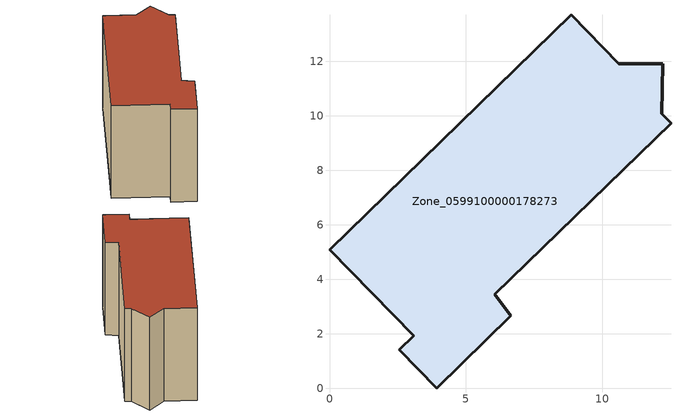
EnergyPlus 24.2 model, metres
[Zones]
Zone_0599100000178273
 floor ground (C_G): 6.65,2.65 3.93,0 2.56,1.41 3.09,1.93 0,5.08 8.87,13.7 10.62,11.91 12.22,11.9 12.2,10.07 12.53,9.72 6.06,3.44 z0
 wall outside (C_F): 3.93,0 6.65,2.65 6.06,3.44 12.53,9.72 12.2,10.07 12.22,11.9 10.62,11.91 8.87,13.7 0,5.08 3.09,1.93 2.56,1.41 3.93,0 z0:8.25
 roof outside (C_R): 12.22,11.9 10.62,11.91 8.87,13.7 0,5.08 3.09,1.93 2.56,1.41 3.93,0 6.65,2.65 6.06,3.44 12.53,9.72 12.2,10.07 z8.25
[BUILDING]
Pand.0599100000178273: North Axis=0; Terrain=City; Loads Convergence Tolerance Value=0.04; Temperature Convergence Tolerance Value=0.4; Solar Distribution=FullExterior; Maximum Number of Warmup Days=25; Minimum Number of Warmup Days=1
[Site:Location]
Rotterdam.The.Hague.AP_ZH_NLD Design_Conditions: Latitude=51.96; Longitude=4.45; Time Zone=1; Elevation=-4.5
[SITE:GROUNDTEMPERATURE:BUILDINGSURFACE]
18, 18, 18, 18, 18, 18, 18, 18, 18, 18, 18, 18
[MATERIAL] Thermal Absorptance=0.9; Solar Absorptance=0.7; Visible Absorptance=0.7
Name | Roughness | Thickness | Conductivity | Density | Specific Heat
G.TI.1975-1991 | MediumSmooth | 0.15 | 0.288461 | 540 | 1210
F.TI.1975-1991 | Rough | 0.3 | 0.230769 | 1920 | 840
R.TI.1975-1991 | MediumRough | 0.2 | 0.153846 | 1500 | 1000
[CONSTRUCTION]
C_G: G.TI.1975-1991
C_F: F.TI.1975-1991
C_R: R.TI.1975-1991
[ZONE]
Zone_0599100000178273: Type=1; Multiplier=1; Ceiling Height=Autocalculate; Volume=Autocalculate; Floor Area=autocalculate; Part of Total Floor Area=Yes
[ZONEINFILTRATION:DESIGNFLOWRATE]
Infil_Zone_0599100000178273: Zone or ZoneList or Space or SpaceList=Zone_0599100000178273; Schedule=AlwaysOn; Design Flow Rate Calculation Method=Flow/Area; Flow Rate per Floor Area=0.003; Constant Term Coefficient=1; Temperature Term Coefficient=0; Velocity Term Coefficient=0; Velocity Squared Term Coefficient=0
[HVACTEMPLATE:ZONE:IDEALLOADSAIRSYSTEM]
Zone_0599100000178273: Maximum Heating Supply Air Temperature=50; Minimum Cooling Supply Air Temperature=13; Maximum Heating Supply Air Humidity Ratio=0.0156; Minimum Cooling Supply Air Humidity Ratio=0.0077; Heating Limit=NoLimit; Cooling Limit=NoLimit; Dehumidification Control Type=ConstantSensibleHeatRatio; Cooling Sensible Heat Ratio=0.7; Dehumidification Setpoint=60; Humidification Control Type=None; Humidification Setpoint=30; Outdoor Air Method=None; Outdoor Air Flow Rate per Person=0.00944; Outdoor Air Flow Rate per Zone Floor Area=0; Outdoor Air Flow Rate per Zone=0; Demand Controlled Ventilation Type=None; Outdoor Air Economizer Type=NoEconomizer; Heat Recovery Type=None; Sensible Heat Recovery Effectiveness=0.7; Latent Heat Recovery Effectiveness=0.65
[ZONECONTROL:THERMOSTAT]
ThermostatControl_Zone_0599100000178273: Zone or ZoneList=Zone_0599100000178273; Control Type Schedule=DualSetpointControlType; Control 1=Thermostat_Zone_0599100000178273; Temperature Difference Between Cutout And Setpoint=0
[THERMOSTATSETPOINT:DUALSETPOINT]
Thermostat_Zone_0599100000178273: Heating Setpoint Temperature Schedule=HeatingSetpoint_Zone_0599100000178273; Cooling Setpoint Temperature Schedule=CoolingSetpoint_Zone_0599100000178273
[SCHEDULE:COMPACT]
HeatingSetpoint_Zone_0599100000178273: Through: 12/31, For: AllDays, Until: 24:00, 21
CoolingSetpoint_Zone_0599100000178273: Through: 12/31, For: AllDays, Until: 24:00, 24
DualSetpointControlType: Through: 12/31, For: AllDays, Until: 24:00, 4
AlwaysOn: Through: 12/31, For: AllDays, Until: 24:00, 1
